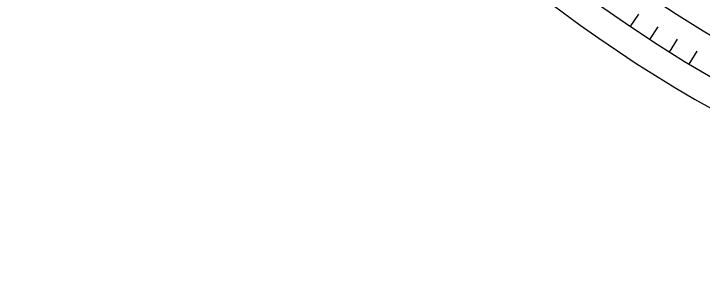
# Model space of a CAD drawing. Header units: millimetres. Extents: x -76 to 76, y -76 to 86.
# Drawn here: x -76 to -37.58, y -76 to -61.02 of the extents above; entities that cross this region are included whole.
import ezdxf

# ---------------------------------------------------------------- set-up
doc = ezdxf.new("R2010")
doc.units = ezdxf.units.MM
for name, color, linetype in [('CUT_OUTER', 1, 'Continuous'), ('ENGRAVE', 7, 'Continuous'), ('ENGRAVE_FINE', 8, 'Continuous')]:
    doc.layers.add(name, color=color, linetype=linetype)

msp = doc.modelspace()

# ---------------------------------------------------------------- linework, layer by layer
at = {"layer": 'CUT_OUTER'}
msp.add_arc((0.0001, -0.0001), 75.9999, 179.913117, 0.0001, dxfattribs=at)
at = {"layer": 'ENGRAVE'}
for radius in [74.48, 74.48, 72.485, 68.78, 68.78, 65.854]:
    msp.add_circle((0, 0), radius, dxfattribs=at)
at = {"layer": 'ENGRAVE_FINE'}
for points in [[(-41.6487, -61.7467), (-41.1706, -61.0379)], [(-40.5647, -62.4642), (-40.099, -61.7471)], [(-39.4684, -63.1626), (-39.0153, -62.4375)], [(-38.36, -63.8418), (-37.9197, -63.1089)]]:
    msp.add_lwpolyline(points, dxfattribs=at)

doc.saveas('drawing.dxf')
